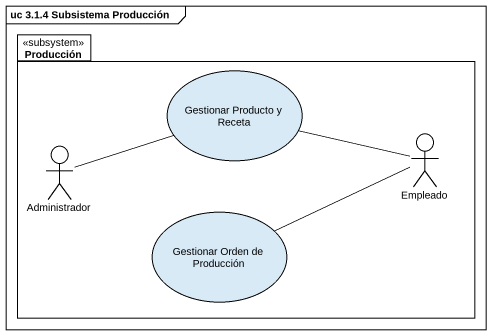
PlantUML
@startuml
mainframe uc 3.1.4 Subsistema Producción
package Producción <<subsystem>> {
  usecase "Gestionar Producto y Receta" as Gestionar_Producto_y_Receta
  actor Administrador
  actor Empleado
  usecase "Gestionar Orden de Producción" as Gestionar_Orden_de
}
Administrador -right- Gestionar_Producto_y_Receta
Empleado -left- Gestionar_Producto_y_Receta
Empleado -left- Gestionar_Orden_de
@enduml
